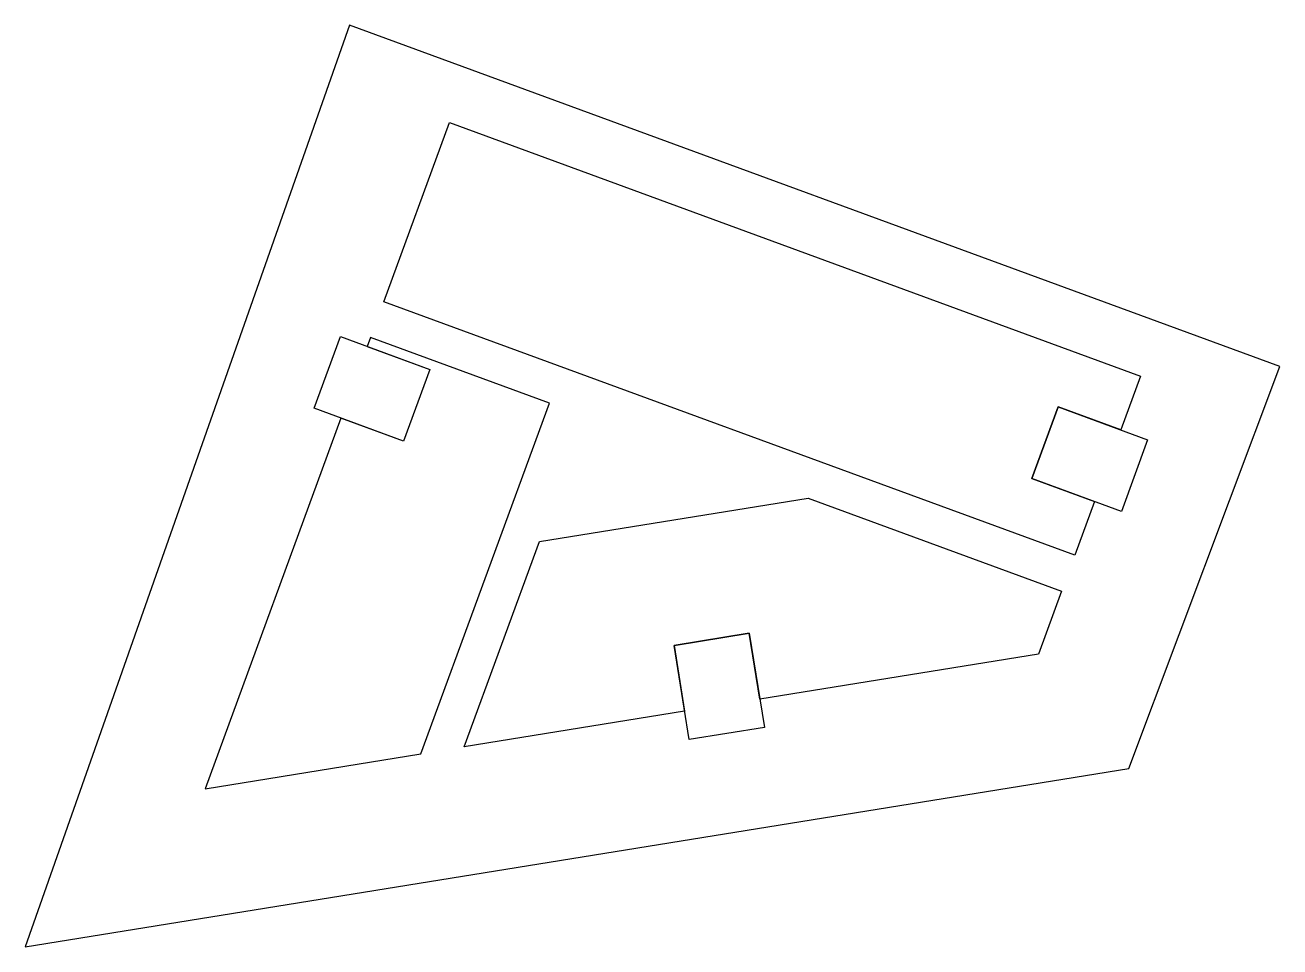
# Model space of a CAD drawing. Header units: metres. Extents: x 0 to 132, y 0 to 97.
import ezdxf

# ---------------------------------------------------------------- set-up
doc = ezdxf.new("R2010")
doc.units = ezdxf.units.M
for name, color, linetype in [('A-TERRENO-POLIGONO', 7, 'Continuous'), ('A-TORRE-01-HUELLA', 4, 'Continuous'), ('A-TORRE-01-NUCLEO', 1, 'Continuous'), ('A-TORRE-02-HUELLA', 4, 'Continuous'), ('A-TORRE-02-NUCLEO', 1, 'Continuous'), ('A-TORRE-03-HUELLA', 4, 'Continuous'), ('A-TORRE-03-NUCLEO', 1, 'Continuous')]:
    doc.layers.add(name, color=color, linetype=linetype)

msp = doc.modelspace()

# ---------------------------------------------------------------- linework, layer by layer
at = {"layer": 'A-TERRENO-POLIGONO'}
msp.add_lwpolyline([(0, 0), (115.77, 18.7), (131.6, 60.87), (34.02, 96.67)], close=True, dxfattribs=at)
at = {"layer": 'A-TORRE-01-HUELLA'}
msp.add_lwpolyline([(46.04, 20.97), (53.94, 42.51), (82.14, 47.06), (108.71, 37.31), (106.28, 30.7), (77.07, 25.98), (75.95, 32.89), (68.06, 31.62), (69.17, 24.71), (46.04, 20.97), (53.94, 42.51), (82.14, 47.06)], dxfattribs=at)
at = {"layer": 'A-TORRE-01-NUCLEO'}
msp.add_lwpolyline([(69.65, 21.74), (68.06, 31.62), (75.95, 32.89), (77.55, 23.02), (69.65, 21.74)], close=True, dxfattribs=at)
at = {"layer": 'A-TORRE-02-HUELLA'}
msp.add_lwpolyline([(33.13, 55.45), (18.87, 16.58), (41.51, 20.24), (55.01, 57.02), (36.23, 63.9), (35.89, 62.96), (42.46, 60.55), (39.7, 53.04), (33.13, 55.45)], dxfattribs=at)
at = {"layer": 'A-TORRE-02-NUCLEO'}
msp.add_lwpolyline([(30.31, 56.49), (33.07, 64), (42.46, 60.55), (39.7, 53.04), (30.31, 56.49)], close=True, dxfattribs=at)
at = {"layer": 'A-TORRE-03-HUELLA'}
msp.add_lwpolyline([(112.15, 46.7), (110.08, 41.07), (37.61, 67.66), (44.5, 86.44), (116.97, 59.85), (114.91, 54.21), (108.33, 56.62), (105.58, 49.11), (112.15, 46.7), (110.08, 41.07)], dxfattribs=at)
at = {"layer": 'A-TORRE-03-NUCLEO'}
msp.add_lwpolyline([(105.58, 49.11), (108.33, 56.62), (117.72, 53.18), (114.97, 45.67), (105.58, 49.11)], close=True, dxfattribs=at)

doc.saveas('drawing.dxf')
